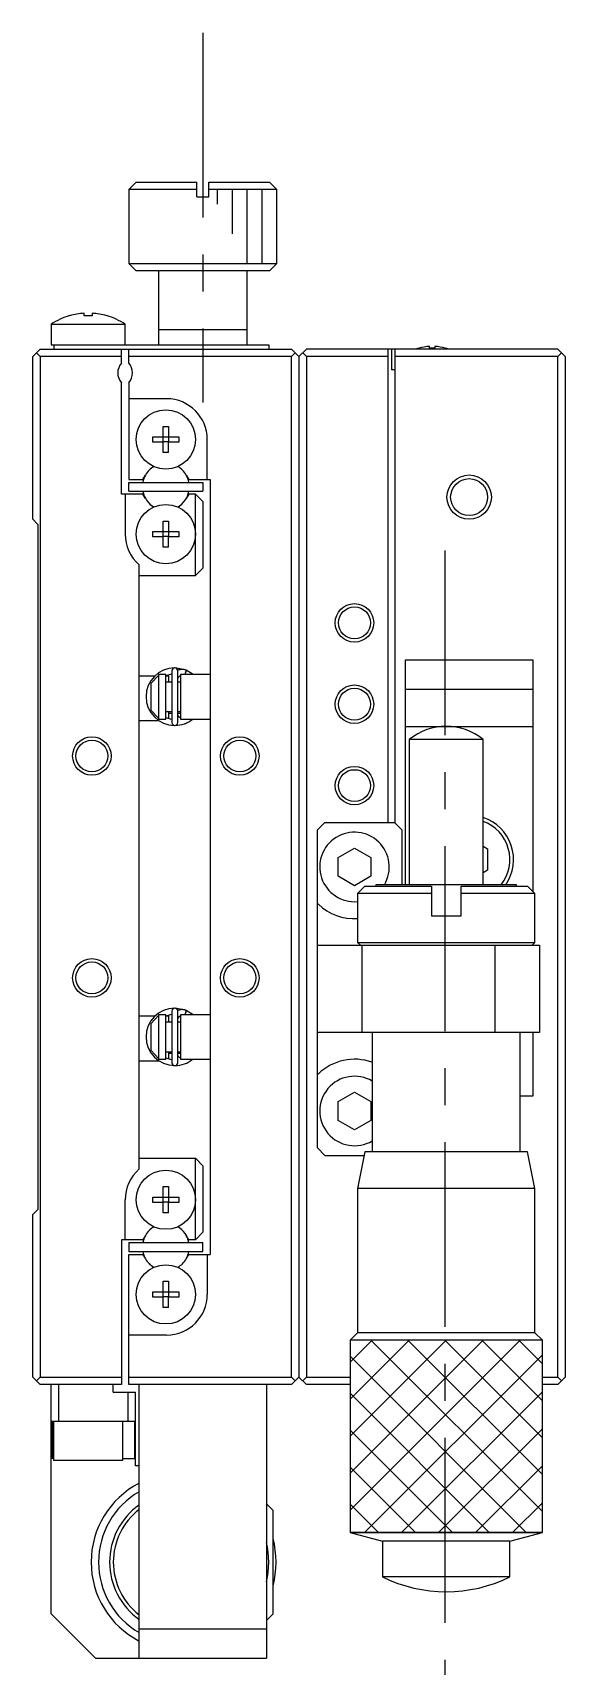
# Model space of a CAD drawing. Extents: x 36 to 382, y 2 to 241.
# Drawn here: x 35.8 to 71.8, y 82.5 to 193 of the extents above; entities that cross this region are included whole.
import ezdxf

# ---------------------------------------------------------------- set-up
doc = ezdxf.new("R2010")
doc.units = 0
doc.header["$LTSCALE"] = 10
doc.linetypes.add('CENTER', pattern=[2, 1.25, -0.25, 0.25, -0.25])
doc.layers.get('0').update_dxf_attribs({"linetype": 'CONTINUOUS'})
doc.layers.add('CENTER', color=1, linetype='CENTER')

msp = doc.modelspace()

# ---------------------------------------------------------------- linework, layer by layer
at = {"color": 7, "linetype": 'CONTINUOUS'}
for p, q in [((42.799465, 182.868461), (42.299465, 182.368461)), ((46.899465, 182.368461), (42.299465, 182.368461)), ((42.299465, 182.368461), (42.299465, 177.368461)), ((42.799465, 182.868461), (46.899465, 182.868461)), ((46.899465, 181.868461), (46.899465, 182.868461)), ((47.699465, 182.868461), (51.799465, 182.868461)), ((47.699465, 181.868461), (47.699465, 182.868461)), ((52.299465, 182.368461), (47.699465, 182.368461)), ((52.299465, 182.368461), (51.799465, 182.868461)), ((52.299465, 177.368461), (52.299465, 182.368461)), ((46.899465, 181.868461), (47.699465, 181.868461)), ((42.299465, 177.368461), (42.799465, 176.868461)), ((42.299465, 177.368461), (52.299465, 177.368461)), ((51.799465, 176.868461), (42.799465, 176.868461)), ((44.299465, 176.868461), (44.299465, 171.868461)), ((50.299465, 171.868461), (50.299465, 176.868461)), ((51.799465, 176.868461), (52.299465, 177.368461)), ((38.290876, 173.831041), (38.287532, 173.837896)), ((39.289465, 173.831041), (39.289465, 174.003413)), ((39.809465, 173.831041), (39.289465, 173.831041)), ((39.809465, 174.003413), (39.809465, 173.831041)), ((40.811398, 173.837896), (40.808055, 173.831041)), ((37.049465, 173.260118), (42.049465, 173.260118)), ((37.049465, 173.260118), (37.049465, 171.868461)), ((42.049465, 171.868461), (42.049465, 173.260118)), ((50.299465, 172.868461), (44.299465, 172.868461)), ((36.299465, 171.568461), (35.799465, 171.068461)), ((36.299465, 171.068461), (36.049465, 171.318461)), ((36.299465, 171.568461), (53.299465, 171.568461)), ((37.049465, 171.868461), (51.749465, 171.868461)), ((37.249465, 171.568461), (37.249465, 171.868461)), ((41.799465, 170.629898), (41.799465, 171.568461)), ((42.299465, 170.629898), (42.299465, 171.568461)), ((51.749465, 171.868461), (51.749465, 171.568461)), ((53.799465, 171.068461), (53.299465, 171.568461)), ((53.549465, 171.318461), (53.299465, 171.068461)), ((53.799465, 171.068461), (54.299465, 171.568461)), ((54.299465, 171.068461), (54.049465, 171.318461)), ((71.299465, 171.568461), (54.299465, 171.568461)), ((59.799465, 171.568461), (59.799465, 139.568461)), ((60.049465, 171.568461), (60.049465, 170.168461)), ((60.299465, 139.518461), (60.299465, 171.568461)), ((61.913104, 171.637982), (61.910849, 171.642605)), ((62.619465, 171.637982), (62.619465, 171.75832)), ((62.979465, 171.637982), (62.619465, 171.637982)), ((62.979465, 171.75832), (62.979465, 171.637982)), ((63.688081, 171.642605), (63.685827, 171.637982)), ((71.299465, 171.568461), (71.799465, 171.068461)), ((71.549465, 171.318461), (71.299465, 171.068461)), ((35.799465, 160.068461), (35.799465, 171.068461)), ((41.799465, 171.068461), (36.299465, 171.068461)), ((36.299465, 171.068461), (36.299465, 102.068461)), ((53.299465, 171.068461), (42.299465, 171.068461)), ((53.299465, 102.068461), (53.299465, 171.068461)), ((53.799465, 171.068461), (53.799465, 102.068461)), ((54.299465, 171.068461), (54.299465, 102.068461)), ((59.799465, 171.068461), (54.299465, 171.068461)), ((60.299465, 170.168461), (60.049465, 170.168461)), ((71.299465, 171.068461), (60.299465, 171.068461)), ((71.299465, 102.068461), (71.299465, 171.068461)), ((71.799465, 171.068461), (71.799465, 102.068461)), ((41.799465, 161.768461), (41.799465, 169.307023)), ((42.299465, 169.307023), (42.299465, 162.768461)), ((44.849465, 168.218461), (42.299465, 168.218461)), ((44.619465, 166.354822), (44.979465, 166.354822)), ((44.619465, 165.648461), (44.619465, 166.354822)), ((44.979465, 166.354822), (44.979465, 165.648461)), ((43.913104, 165.648461), (44.619465, 165.648461)), ((43.913104, 165.288461), (43.913104, 165.648461)), ((44.619465, 165.288461), (43.913104, 165.288461)), ((44.629838, 165.638088), (44.619465, 165.648461)), ((44.629838, 165.298833), (44.619465, 165.288461)), ((44.619465, 164.582099), (44.619465, 165.288461)), ((44.979465, 164.582099), (44.619465, 164.582099)), ((44.629838, 165.298833), (44.629838, 165.638088)), ((44.629838, 165.638088), (44.969093, 165.638088)), ((44.969093, 165.298833), (44.629838, 165.298833)), ((44.969093, 165.638088), (44.979465, 165.648461)), ((44.969093, 165.638088), (44.969093, 165.298833)), ((44.969093, 165.298833), (44.979465, 165.288461)), ((44.979465, 165.648461), (45.685827, 165.648461)), ((45.685827, 165.288461), (44.979465, 165.288461)), ((44.979465, 164.582099), (44.979465, 165.288461)), ((45.685827, 165.648461), (45.685827, 165.288461)), ((47.599465, 162.768461), (47.599465, 165.468461)), ((42.299465, 162.768461), (43.255053, 162.768461)), ((42.299465, 161.968461), (42.299465, 162.568461)), ((42.299465, 162.568461), (47.299465, 162.568461)), ((43.255053, 162.768461), (43.42465, 163.062211)), ((46.174281, 163.062211), (46.343877, 162.768461)), ((46.343877, 162.768461), (47.799465, 162.768461)), ((47.299465, 162.568461), (47.299465, 161.968461)), ((47.799465, 162.768461), (47.799465, 110.368461)), ((43.255053, 161.768461), (41.799465, 161.768461)), ((42.049465, 161.768461), (42.049465, 159.068461)), ((42.299465, 161.968461), (47.299465, 161.968461)), ((43.42465, 161.474711), (43.255053, 161.768461)), ((46.343877, 161.768461), (46.174281, 161.474711)), ((46.799465, 161.768461), (46.343877, 161.768461)), ((46.799465, 161.768461), (47.299465, 161.268461)), ((46.799465, 156.268461), (46.799465, 161.768461)), ((47.299465, 161.268461), (47.299465, 156.768461)), ((35.799465, 160.068461), (36.149465, 159.718461)), ((36.149465, 159.718461), (36.149465, 113.418461)), ((43.913104, 159.248461), (44.619465, 159.248461)), ((43.913104, 158.888461), (43.913104, 159.248461)), ((44.619465, 159.954822), (44.979465, 159.954822)), ((44.619465, 159.248461), (44.619465, 159.954822)), ((44.629838, 159.238088), (44.619465, 159.248461)), ((44.629838, 158.898833), (44.629838, 159.238088)), ((44.629838, 159.238088), (44.969093, 159.238088)), ((44.969093, 159.238088), (44.979465, 159.248461)), ((44.969093, 159.238088), (44.969093, 158.898833)), ((44.979465, 159.954822), (44.979465, 159.248461)), ((44.979465, 159.248461), (45.685827, 159.248461)), ((45.685827, 159.248461), (45.685827, 158.888461)), ((44.619465, 158.888461), (43.913104, 158.888461)), ((44.629838, 158.898833), (44.619465, 158.888461)), ((44.619465, 158.182099), (44.619465, 158.888461)), ((44.979465, 158.182099), (44.619465, 158.182099)), ((44.969093, 158.898833), (44.629838, 158.898833)), ((44.969093, 158.898833), (44.979465, 158.888461)), ((45.685827, 158.888461), (44.979465, 158.888461)), ((44.979465, 158.182099), (44.979465, 158.888461)), ((42.999465, 116.147523), (42.999465, 156.989398)), ((42.999465, 156.268461), (46.799465, 156.268461)), ((47.299465, 156.768461), (46.799465, 156.268461)), ((60.999465, 150.568461), (69.599465, 150.568461)), ((60.999465, 135.368461), (60.999465, 150.568461)), ((69.599465, 150.568461), (69.599465, 134.918461)), ((44.048148, 149.468461), (42.999465, 149.468461)), ((43.799465, 148.984976), (44.299465, 149.514144)), ((44.799465, 149.568461), (44.299465, 149.568461)), ((44.299465, 149.568461), (44.299465, 146.568461)), ((44.799275, 149.510781), (45.21095, 149.621996)), ((44.799465, 146.568461), (44.799465, 149.568461)), ((44.999465, 149.468461), (44.799465, 149.468461)), ((44.999465, 149.068461), (44.999465, 149.468461)), ((45.210972, 149.828369), (45.210972, 146.328369)), ((46.180658, 149.861429), (45.433119, 150.022087)), ((45.607604, 149.855664), (45.599456, 149.851739)), ((45.600972, 146.328369), (45.600972, 149.828369)), ((45.600972, 149.226689), (45.601306, 149.240923)), ((45.601306, 149.240923), (45.602367, 149.255911)), ((45.602367, 149.255911), (45.604155, 149.27083)), ((45.604155, 149.27083), (45.606663, 149.285642)), ((45.606663, 149.285642), (45.609887, 149.300313)), ((45.638977, 149.869576), (45.607604, 149.855664)), ((45.609887, 149.300313), (45.61382, 149.314809)), ((45.61382, 149.314809), (45.618452, 149.329096)), ((45.618452, 149.329096), (45.623774, 149.343139)), ((45.623774, 149.343139), (45.629774, 149.356905)), ((45.629774, 149.356905), (45.636439, 149.370361)), ((45.636439, 149.370361), (45.643753, 149.383475)), ((45.670992, 149.881901), (45.638977, 149.869576)), ((45.643753, 149.383475), (45.651702, 149.396216)), ((45.651702, 149.396216), (45.660266, 149.40855)), ((45.660266, 149.40855), (45.669428, 149.42045)), ((45.669428, 149.42045), (45.679166, 149.431884)), ((45.703572, 149.89261), (45.670992, 149.881901)), ((45.679166, 149.431884), (45.689459, 149.442823)), ((45.689459, 149.442823), (45.700283, 149.453241)), ((45.700283, 149.453241), (45.711613, 149.46311)), ((45.736637, 149.901678), (45.703572, 149.89261)), ((45.711613, 149.46311), (45.723422, 149.472404)), ((45.723422, 149.472404), (45.735684, 149.481099)), ((45.735684, 149.481099), (45.748369, 149.489171)), ((45.770105, 149.909082), (45.736637, 149.901678)), ((45.748369, 149.489171), (45.761446, 149.496598)), ((45.761446, 149.496598), (45.774883, 149.503361)), ((45.803895, 149.914804), (45.770105, 149.909082)), ((45.774883, 149.503361), (45.788649, 149.509439)), ((45.788649, 149.509439), (45.799443, 149.513639)), ((45.799465, 149.568461), (45.799465, 146.568461)), ((47.799465, 149.568461), (45.799465, 149.568461)), ((45.837924, 149.918831), (45.803895, 149.914804)), ((45.872109, 149.921153), (45.837924, 149.918831)), ((45.906366, 149.921765), (45.872109, 149.921153)), ((45.940612, 149.920663), (45.906366, 149.921765)), ((45.974763, 149.917852), (45.940612, 149.920663)), ((46.008735, 149.913338), (45.974763, 149.917852)), ((46.042446, 149.90713), (46.008735, 149.913338)), ((46.075812, 149.899244), (46.042446, 149.90713)), ((46.071376, 149.579859), (46.065197, 149.568461)), ((46.07771, 149.591973), (46.071376, 149.579859)), ((46.180045, 149.861707), (46.075766, 149.568451)), ((46.108752, 149.889699), (46.075812, 149.899244)), ((46.084157, 149.604724), (46.07771, 149.591973)), ((46.090675, 149.618025), (46.084157, 149.604724)), ((46.097219, 149.631789), (46.090675, 149.618025)), ((46.103746, 149.645922), (46.097219, 149.631789)), ((46.110212, 149.660331), (46.103746, 149.645922)), ((46.141182, 149.878518), (46.108752, 149.889699)), ((46.116574, 149.674919), (46.110212, 149.660331)), ((46.12279, 149.689588), (46.116574, 149.674919)), ((46.128818, 149.704242), (46.12279, 149.689588)), ((46.134617, 149.718781), (46.128818, 149.704242)), ((46.14015, 149.73311), (46.134617, 149.718781)), ((46.145379, 149.747131), (46.14015, 149.73311)), ((46.171359, 149.866443), (46.141182, 149.878518)), ((46.150269, 149.760752), (46.145379, 149.747131)), ((46.154787, 149.773881), (46.150269, 149.760752)), ((46.158903, 149.78643), (46.154787, 149.773881)), ((46.162591, 149.798317), (46.158903, 149.78643)), ((46.165824, 149.809461), (46.162591, 149.798317)), ((46.168582, 149.819788), (46.165824, 149.809461)), ((46.170846, 149.829229), (46.168582, 149.819788)), ((46.170093, 149.86671), (46.172032, 149.866053)), ((46.172601, 149.837721), (46.170846, 149.829229)), ((46.653902, 149.568684), (46.17094, 149.865632)), ((46.172032, 149.866053), (46.173454, 149.864201)), ((46.173836, 149.845207), (46.172601, 149.837721)), ((46.173454, 149.864201), (46.17435, 149.861166)), ((46.174541, 149.851638), (46.173836, 149.845207)), ((46.17435, 149.861166), (46.174713, 149.856969)), ((46.174713, 149.856969), (46.174541, 149.851638)), ((46.200235, 149.852803), (46.180658, 149.861429)), ((43.799465, 147.151945), (43.799465, 148.984976)), ((45.210972, 149.068461), (44.799465, 149.068461)), ((45.799465, 149.068461), (45.600972, 149.068461)), ((69.599465, 148.568461), (60.999465, 148.568461)), ((44.299465, 146.622777), (43.799465, 147.151945)), ((44.799465, 147.068461), (45.210972, 147.068461)), ((44.999465, 146.576584), (44.999465, 147.068461)), ((44.999465, 146.968461), (45.210972, 146.968461)), ((45.600972, 147.068461), (45.799465, 147.068461)), ((45.600972, 146.968461), (45.799465, 146.968461)), ((45.601055, 146.923013), (45.600972, 146.930049)), ((45.601768, 146.908), (45.601055, 146.923013)), ((45.603209, 146.893037), (45.601768, 146.908)), ((45.605375, 146.87816), (45.603209, 146.893037)), ((42.999465, 146.468461), (44.317393, 146.468461)), ((44.299465, 146.568461), (44.799465, 146.568461)), ((45.210917, 146.535057), (44.799316, 146.645603)), ((45.608261, 146.863403), (45.605375, 146.87816)), ((45.611861, 146.848802), (45.608261, 146.863403)), ((45.616168, 146.834391), (45.611861, 146.848802)), ((45.621174, 146.820204), (45.616168, 146.834391)), ((45.626866, 146.806276), (45.621174, 146.820204)), ((45.633234, 146.792641), (45.626866, 146.806276)), ((45.640263, 146.779332), (45.633234, 146.792641)), ((45.647939, 146.766381), (45.640263, 146.779332)), ((45.656243, 146.753821), (45.647939, 146.766381)), ((45.665158, 146.741683), (45.656243, 146.753821)), ((45.674664, 146.729999), (45.665158, 146.741683)), ((45.684739, 146.718797), (45.674664, 146.729999)), ((45.69536, 146.708107), (45.684739, 146.718797)), ((45.706502, 146.697958), (45.69536, 146.708107)), ((45.718138, 146.688375), (45.706502, 146.697958)), ((45.730242, 146.679385), (45.718138, 146.688375)), ((45.742784, 146.671011), (45.730242, 146.679385)), ((45.755733, 146.663278), (45.742784, 146.671011)), ((45.769056, 146.656206), (45.755733, 146.663278)), ((45.782722, 146.649815), (45.769056, 146.656206)), ((45.796695, 146.644123), (45.782722, 146.649815)), ((45.799446, 146.643098), (45.796695, 146.644123)), ((45.799465, 146.568461), (47.799465, 146.568461)), ((46.113172, 146.268273), (46.130067, 146.274183)), ((46.130369, 146.273489), (46.18905, 146.298969)), ((46.167628, 146.290558), (46.170093, 146.290028)), ((46.170093, 146.290028), (46.169788, 146.290756)), ((46.171359, 146.290296), (46.170093, 146.290028)), ((60.999465, 146.068461), (69.599465, 146.068461)), ((66.249461, 145.190952), (61.249469, 145.190952)), ((61.249469, 145.190952), (61.249469, 135.368461)), ((66.249461, 135.368461), (66.249461, 145.190952)), ((55.549465, 139.568461), (55.049465, 139.068461)), ((55.549465, 139.568461), (60.249465, 139.568461)), ((60.749465, 139.068461), (60.249465, 139.568461)), ((55.049465, 117.568461), (55.049465, 139.068461)), ((60.749465, 139.068461), (60.749465, 135.368461)), ((56.449465, 137.203546), (57.549465, 137.838631)), ((56.449465, 135.933375), (56.449465, 137.203546)), ((57.549465, 137.838631), (58.649465, 137.203546)), ((58.649465, 137.203546), (58.649465, 135.933375)), ((66.249461, 137.963356), (66.549465, 137.790148)), ((66.549465, 137.790148), (66.549465, 136.346773)), ((57.549465, 135.29829), (56.449465, 135.933375)), ((58.649465, 135.933375), (57.549465, 135.29829)), ((66.549465, 136.346773), (66.249461, 136.173565)), ((58.249465, 135.268461), (57.749465, 134.768461)), ((62.749465, 134.768461), (57.749465, 134.768461)), ((57.749465, 134.768461), (57.749465, 131.468461)), ((58.249465, 135.268461), (62.749465, 135.268461)), ((68.499465, 135.368461), (58.999465, 135.368461)), ((58.999465, 135.368461), (58.999465, 135.268461)), ((62.749465, 135.268461), (62.749465, 133.268461)), ((64.749465, 135.268461), (69.249465, 135.268461)), ((64.749465, 133.268461), (64.749465, 135.268461)), ((69.749465, 134.768461), (64.749465, 134.768461)), ((68.499465, 135.268461), (68.499465, 135.368461)), ((69.749465, 134.768461), (69.249465, 135.268461)), ((69.749465, 131.468461), (69.749465, 134.768461)), ((55.118644, 134.050305), (55.049465, 134.020933)), ((62.749465, 133.268461), (64.749465, 133.268461)), ((57.749465, 131.468461), (57.949465, 131.268461)), ((57.749465, 131.468461), (69.749465, 131.468461)), ((69.549465, 131.268461), (69.749465, 131.468461)), ((55.049465, 131.268461), (70.049465, 131.268461)), ((58.049465, 131.268461), (58.049465, 125.368461)), ((67.049465, 125.368461), (67.049465, 131.268461)), ((69.599465, 131.318461), (69.599465, 131.268461)), ((70.049465, 131.268461), (70.049465, 125.368461)), ((46.200235, 126.852803), (45.433119, 127.022087)), ((44.048148, 126.468461), (42.999465, 126.468461)), ((43.799465, 125.984976), (44.299465, 126.514144)), ((43.799465, 124.151945), (43.799465, 125.984976)), ((44.799465, 126.568461), (44.299465, 126.568461)), ((44.299465, 126.568461), (44.299465, 123.568461)), ((44.799275, 126.510781), (45.21095, 126.621996)), ((44.799465, 123.568461), (44.799465, 126.568461)), ((44.999465, 126.468461), (44.799465, 126.468461)), ((45.210972, 126.068461), (44.799465, 126.068461)), ((44.999465, 126.068461), (44.999465, 126.468461)), ((45.210972, 126.828369), (45.210972, 123.328369)), ((45.607604, 126.855664), (45.599456, 126.851739)), ((45.600972, 123.328369), (45.600972, 126.828369)), ((45.600972, 126.226689), (45.601306, 126.240923)), ((45.799465, 126.068461), (45.600972, 126.068461)), ((45.601306, 126.240923), (45.602367, 126.255911)), ((45.602367, 126.255911), (45.604155, 126.27083)), ((45.604155, 126.27083), (45.606663, 126.285642)), ((45.606663, 126.285642), (45.609887, 126.300313)), ((45.638977, 126.869576), (45.607604, 126.855664)), ((45.609887, 126.300313), (45.61382, 126.314809)), ((45.61382, 126.314809), (45.618452, 126.329096)), ((45.618452, 126.329096), (45.623774, 126.343139)), ((45.623774, 126.343139), (45.629774, 126.356905)), ((45.629774, 126.356905), (45.636439, 126.370361)), ((45.636439, 126.370361), (45.643753, 126.383475)), ((45.670992, 126.881901), (45.638977, 126.869576)), ((45.643753, 126.383475), (45.651702, 126.396216)), ((45.651702, 126.396216), (45.660266, 126.40855)), ((45.660266, 126.40855), (45.669428, 126.42045)), ((45.669428, 126.42045), (45.679166, 126.431884)), ((45.703572, 126.89261), (45.670992, 126.881901)), ((45.679166, 126.431884), (45.689459, 126.442823)), ((45.689459, 126.442823), (45.700283, 126.453241)), ((45.700283, 126.453241), (45.711613, 126.46311)), ((45.736637, 126.901678), (45.703572, 126.89261)), ((45.711613, 126.46311), (45.723422, 126.472404)), ((45.723422, 126.472404), (45.735684, 126.481099)), ((45.735684, 126.481099), (45.748369, 126.489171)), ((45.770105, 126.909082), (45.736637, 126.901678)), ((45.748369, 126.489171), (45.761446, 126.496598)), ((45.761446, 126.496598), (45.774883, 126.503361)), ((45.803895, 126.914804), (45.770105, 126.909082)), ((45.774883, 126.503361), (45.788649, 126.509439)), ((45.788649, 126.509439), (45.799443, 126.513639)), ((45.799465, 126.568461), (45.799465, 123.568461)), ((47.799465, 126.568461), (45.799465, 126.568461)), ((45.837924, 126.918831), (45.803895, 126.914804)), ((45.872109, 126.921153), (45.837924, 126.918831)), ((45.906366, 126.921765), (45.872109, 126.921153)), ((45.940612, 126.920663), (45.906366, 126.921765)), ((45.974763, 126.917852), (45.940612, 126.920663)), ((46.008735, 126.913338), (45.974763, 126.917852)), ((46.042446, 126.90713), (46.008735, 126.913338)), ((46.075812, 126.899244), (46.042446, 126.90713)), ((46.071376, 126.579859), (46.065197, 126.568461)), ((46.07771, 126.591973), (46.071376, 126.579859)), ((46.180045, 126.861707), (46.075766, 126.568451)), ((46.108752, 126.889699), (46.075812, 126.899244)), ((46.084157, 126.604724), (46.07771, 126.591973)), ((46.090675, 126.618025), (46.084157, 126.604724)), ((46.097219, 126.631789), (46.090675, 126.618025)), ((46.103746, 126.645922), (46.097219, 126.631789)), ((46.110212, 126.660331), (46.103746, 126.645922)), ((46.141182, 126.878518), (46.108752, 126.889699)), ((46.116574, 126.674919), (46.110212, 126.660331)), ((46.12279, 126.689588), (46.116574, 126.674919)), ((46.128818, 126.704242), (46.12279, 126.689588)), ((46.134617, 126.718781), (46.128818, 126.704242)), ((46.14015, 126.73311), (46.134617, 126.718781)), ((46.145379, 126.747131), (46.14015, 126.73311)), ((46.171359, 126.866443), (46.141182, 126.878518)), ((46.150269, 126.760752), (46.145379, 126.747131)), ((46.154787, 126.773881), (46.150269, 126.760752)), ((46.158903, 126.78643), (46.154787, 126.773881)), ((46.162591, 126.798317), (46.158903, 126.78643)), ((46.165824, 126.809461), (46.162591, 126.798317)), ((46.168582, 126.819788), (46.165824, 126.809461)), ((46.170846, 126.829229), (46.168582, 126.819788)), ((46.170093, 126.86671), (46.172032, 126.866053)), ((46.172601, 126.837721), (46.170846, 126.829229)), ((46.653902, 126.568684), (46.17094, 126.865632)), ((46.172032, 126.866053), (46.173454, 126.864201)), ((46.173836, 126.845207), (46.172601, 126.837721)), ((46.173454, 126.864201), (46.17435, 126.861166)), ((46.174541, 126.851638), (46.173836, 126.845207)), ((46.17435, 126.861166), (46.174713, 126.856969)), ((46.174713, 126.856969), (46.174541, 126.851638)), ((70.049465, 125.368461), (55.049465, 125.368461)), ((58.749465, 125.368461), (58.749465, 117.318461)), ((68.749465, 117.318461), (68.749465, 125.368461)), ((69.599465, 125.368461), (69.599465, 121.068461)), ((44.299465, 123.622777), (43.799465, 124.151945)), ((44.799465, 124.068461), (45.210972, 124.068461)), ((44.999465, 123.576584), (44.999465, 124.068461)), ((44.999465, 123.968461), (45.210972, 123.968461)), ((45.600972, 124.068461), (45.799465, 124.068461)), ((45.600972, 123.968461), (45.799465, 123.968461)), ((45.601055, 123.923013), (45.600972, 123.930049)), ((45.601768, 123.908), (45.601055, 123.923013)), ((45.603209, 123.893037), (45.601768, 123.908)), ((45.605375, 123.87816), (45.603209, 123.893037)), ((45.608261, 123.863403), (45.605375, 123.87816)), ((45.611861, 123.848802), (45.608261, 123.863403)), ((45.616168, 123.834391), (45.611861, 123.848802)), ((45.621174, 123.820204), (45.616168, 123.834391)), ((45.626866, 123.806276), (45.621174, 123.820204)), ((45.633234, 123.792641), (45.626866, 123.806276)), ((45.640263, 123.779332), (45.633234, 123.792641)), ((45.647939, 123.766381), (45.640263, 123.779332)), ((45.656243, 123.753821), (45.647939, 123.766381)), ((45.665158, 123.741683), (45.656243, 123.753821)), ((45.674664, 123.729999), (45.665158, 123.741683)), ((45.684739, 123.718797), (45.674664, 123.729999)), ((45.69536, 123.708107), (45.684739, 123.718797)), ((45.706502, 123.697958), (45.69536, 123.708107)), ((45.718138, 123.688375), (45.706502, 123.697958)), ((42.999465, 123.468461), (44.317393, 123.468461)), ((44.299465, 123.568461), (44.799465, 123.568461)), ((45.210917, 123.535057), (44.799316, 123.645603)), ((45.730242, 123.679385), (45.718138, 123.688375)), ((45.742784, 123.671011), (45.730242, 123.679385)), ((45.755733, 123.663278), (45.742784, 123.671011)), ((45.769056, 123.656206), (45.755733, 123.663278)), ((45.782722, 123.649815), (45.769056, 123.656206)), ((45.796695, 123.644123), (45.782722, 123.649815)), ((45.799446, 123.643098), (45.796695, 123.644123)), ((45.799465, 123.568461), (47.799465, 123.568461)), ((46.113172, 123.268273), (46.130067, 123.274183)), ((46.130369, 123.273489), (46.18905, 123.298969)), ((46.167628, 123.290558), (46.170093, 123.290028)), ((46.170093, 123.290028), (46.169788, 123.290756)), ((46.171359, 123.290296), (46.170093, 123.290028)), ((46.178768, 123.295236), (46.180228, 123.295111)), ((55.049465, 122.615988), (55.118644, 122.586616)), ((56.449465, 120.703546), (57.549465, 121.338631)), ((56.449465, 119.433375), (56.449465, 120.703546)), ((57.549465, 121.338631), (58.649465, 120.703546)), ((58.649465, 120.703546), (58.649465, 119.433375)), ((69.599465, 121.068461), (68.749465, 121.068461)), ((57.549465, 118.79829), (56.449465, 119.433375)), ((58.649465, 119.433375), (57.549465, 118.79829)), ((55.049465, 117.568461), (55.549465, 117.068461)), ((58.249468, 117.318461), (57.749469, 114.818462)), ((69.249462, 117.318461), (58.249468, 117.318461)), ((69.749461, 114.818462), (69.249462, 117.318461)), ((42.999465, 116.868461), (46.799465, 116.868461)), ((46.799465, 116.868461), (47.299465, 116.368461)), ((46.799465, 111.368461), (46.799465, 116.868461)), ((47.299465, 116.368461), (47.299465, 111.868461)), ((55.549465, 117.068461), (58.199468, 117.068461)), ((44.619465, 114.954822), (44.979465, 114.954822)), ((44.619465, 114.248461), (44.619465, 114.954822)), ((44.979465, 114.954822), (44.979465, 114.248461)), ((42.049465, 111.368461), (42.049465, 114.068461)), ((43.913104, 114.248461), (44.619465, 114.248461)), ((43.913104, 113.888461), (43.913104, 114.248461)), ((44.619465, 113.888461), (43.913104, 113.888461)), ((44.629838, 114.238088), (44.619465, 114.248461)), ((44.629838, 113.898833), (44.619465, 113.888461)), ((44.619465, 113.182099), (44.619465, 113.888461)), ((44.629838, 113.898833), (44.629838, 114.238088)), ((44.629838, 114.238088), (44.969093, 114.238088)), ((44.969093, 113.898833), (44.629838, 113.898833)), ((44.969093, 114.238088), (44.979465, 114.248461)), ((44.969093, 114.238088), (44.969093, 113.898833)), ((44.969093, 113.898833), (44.979465, 113.888461)), ((44.979465, 114.248461), (45.685827, 114.248461)), ((45.685827, 113.888461), (44.979465, 113.888461)), ((44.979465, 113.182099), (44.979465, 113.888461)), ((45.685827, 114.248461), (45.685827, 113.888461)), ((69.749461, 114.818462), (57.749469, 114.818462)), ((57.749469, 114.818462), (57.749469, 105.068457)), ((69.749461, 105.068457), (69.749461, 114.818462)), ((36.149465, 113.418461), (35.799465, 113.068461)), ((35.799465, 102.068461), (35.799465, 113.068461)), ((44.979465, 113.182099), (44.619465, 113.182099)), ((43.42465, 111.662211), (43.255053, 111.368461)), ((46.343877, 111.368461), (46.174281, 111.662211)), ((47.299465, 111.868461), (46.799465, 111.368461)), ((43.255053, 111.368461), (41.799465, 111.368461)), ((41.799465, 111.368461), (41.799465, 101.568461)), ((42.299465, 111.168461), (47.299465, 111.168461)), ((42.299465, 111.168461), (42.299465, 110.568461)), ((42.299465, 110.568461), (47.299465, 110.568461)), ((46.799465, 111.368461), (46.343877, 111.368461)), ((47.299465, 110.568461), (47.299465, 111.168461)), ((42.299465, 110.368461), (43.255053, 110.368461)), ((42.299465, 101.568461), (42.299465, 110.368461)), ((43.255053, 110.368461), (43.42465, 110.074711)), ((46.174281, 110.074711), (46.343877, 110.368461)), ((46.343877, 110.368461), (47.799465, 110.368461)), ((47.599465, 110.368461), (47.599465, 107.668461)), ((44.619465, 108.554822), (44.979465, 108.554822)), ((44.619465, 107.848461), (44.619465, 108.554822)), ((44.979465, 108.554822), (44.979465, 107.848461)), ((43.913104, 107.848461), (44.619465, 107.848461)), ((43.913104, 107.488461), (43.913104, 107.848461)), ((44.619465, 107.488461), (43.913104, 107.488461)), ((44.629838, 107.838088), (44.619465, 107.848461)), ((44.629838, 107.498833), (44.619465, 107.488461)), ((44.619465, 106.782099), (44.619465, 107.488461)), ((44.629838, 107.498833), (44.629838, 107.838088)), ((44.629838, 107.838088), (44.969093, 107.838088)), ((44.969093, 107.498833), (44.629838, 107.498833)), ((44.969093, 107.838088), (44.979465, 107.848461)), ((44.969093, 107.838088), (44.969093, 107.498833)), ((44.969093, 107.498833), (44.979465, 107.488461)), ((44.979465, 107.848461), (45.685827, 107.848461)), ((45.685827, 107.488461), (44.979465, 107.488461)), ((44.979465, 106.782099), (44.979465, 107.488461)), ((45.685827, 107.848461), (45.685827, 107.488461)), ((44.979465, 106.782099), (44.619465, 106.782099)), ((57.749469, 105.068457), (57.249466, 104.568455)), ((69.749461, 105.068457), (57.749469, 105.068457)), ((70.249464, 104.568455), (69.749461, 105.068457)), ((44.849465, 104.918461), (42.299465, 104.918461)), ((70.249464, 104.568455), (57.249466, 104.568455)), ((57.249466, 104.568455), (57.249466, 91.568454)), ((70.249464, 104.568455), (57.249466, 104.568455)), ((57.249466, 104.568455), (57.249466, 91.568454)), ((70.249464, 91.568454), (70.249464, 104.568455)), ((70.249464, 91.568454), (70.249464, 104.568455)), ((35.799465, 102.068461), (36.299465, 101.568461)), ((36.049465, 101.818461), (36.299465, 102.068461)), ((36.299465, 102.068461), (41.799465, 102.068461)), ((42.299465, 102.068461), (53.299465, 102.068461)), ((53.299465, 102.068461), (53.549465, 101.818461)), ((53.799465, 102.068461), (53.299465, 101.568461)), ((54.299465, 101.568461), (53.799465, 102.068461)), ((54.049465, 101.818461), (54.299465, 102.068461)), ((54.299465, 102.068461), (57.249466, 102.068461)), ((70.249464, 102.068461), (71.299465, 102.068461)), ((71.299465, 102.068461), (71.549465, 101.818461)), ((71.299465, 101.568461), (71.799465, 102.068461)), ((41.799465, 101.568461), (36.299465, 101.568461)), ((37.049465, 86.068461), (37.049465, 101.568461)), ((37.549465, 101.568461), (37.549465, 99.068461)), ((41.249465, 101.068461), (41.249465, 101.568461)), ((41.249465, 101.068461), (42.749465, 101.068461)), ((42.249465, 99.068461), (42.249465, 101.068461)), ((53.299465, 101.568461), (42.299465, 101.568461)), ((42.749465, 96.068461), (42.749465, 101.068461)), ((42.999465, 83.068461), (42.999465, 101.568461)), ((51.599465, 101.568461), (51.599465, 83.068461)), ((57.249466, 101.568461), (54.299465, 101.568461)), ((71.299465, 101.568461), (70.249464, 101.568461)), ((42.749465, 99.068461), (37.049465, 99.068461)), ((37.118644, 99.068461), (37.118644, 96.568461)), ((37.199465, 99.068461), (37.199465, 96.468461)), ((41.899465, 96.468461), (41.899465, 99.068461)), ((42.709202, 96.568461), (42.709202, 99.068461)), ((37.199465, 96.568461), (37.049465, 96.568461)), ((37.199465, 96.468461), (41.899465, 96.468461)), ((41.899465, 96.568461), (42.749465, 96.568461)), ((42.999465, 96.068461), (42.749465, 96.068461)), ((52.049465, 93.068461), (51.599465, 93.518461)), ((52.049465, 86.068461), (52.049465, 93.068461)), ((70.249464, 91.568454), (57.249466, 91.568454)), ((57.249466, 91.568454), (59.449465, 90.978966)), ((57.249466, 91.568454), (70.249464, 91.568454)), ((68.049465, 90.978966), (59.449465, 90.978966)), ((59.449465, 90.978966), (59.449465, 88.568455)), ((68.049465, 90.978966), (70.249464, 91.568454)), ((68.049465, 88.568455), (68.049465, 90.978966)), ((68.049465, 88.568455), (59.449465, 88.568455)), ((37.049465, 86.068461), (40.049465, 83.068461)), ((42.999465, 85.068461), (51.599465, 85.068461)), ((51.599465, 85.618461), (52.049465, 86.068461)), ((40.049465, 83.068461), (51.599465, 83.068461))]:
    msp.add_line(p, q, dxfattribs=at)
at = {"color": 3, "linetype": 'CONTINUOUS'}
for p, q in [((48.299465, 181.368461), (48.299465, 182.368461)), ((49.299465, 179.368461), (49.299465, 182.368461)), ((50.299465, 177.368461), (50.299465, 182.368461)), ((51.299465, 177.368461), (51.299465, 182.368461)), ((57.249466, 103.080471), (58.73745, 104.568455)), ((57.249466, 100.580471), (61.23745, 104.568455)), ((57.249466, 98.080471), (63.73745, 104.568455)), ((57.249466, 95.580471), (66.23745, 104.568455)), ((57.249466, 93.080471), (68.73745, 104.568455)), ((58.663619, 104.568455), (70.249464, 92.98261)), ((61.163619, 104.568455), (70.249464, 95.48261)), ((63.663619, 104.568455), (70.249464, 97.98261)), ((66.163619, 104.568455), (70.249464, 100.48261)), ((68.663619, 104.568455), (70.249464, 102.98261)), ((57.249466, 103.482608), (69.16362, 91.568454)), ((58.237449, 91.568454), (70.249464, 103.580469)), ((57.249466, 100.982608), (66.66362, 91.568454)), ((60.737449, 91.568454), (70.249464, 101.080469)), ((57.249466, 98.482608), (64.16362, 91.568454)), ((63.237449, 91.568454), (70.249464, 98.580469)), ((57.249466, 95.982608), (61.66362, 91.568454)), ((65.737449, 91.568454), (70.249464, 96.080469)), ((57.249466, 93.482608), (59.16362, 91.568454)), ((68.237449, 91.568454), (70.249464, 93.580469))]:
    msp.add_line(p, q, dxfattribs=at)
at = {"color": 7, "linetype": 'CONTINUOUS'}
for centre, radius in [((44.799465, 165.468461), 2), ((65.299465, 161.568461), 1.25), ((44.799465, 159.068461), 2), ((57.549465, 153.068461), 1.075), ((57.549465, 147.568461), 1.075), ((39.799465, 144.068461), 1.075), ((49.799465, 144.068461), 1.075), ((57.549465, 142.068461), 1.075), ((39.799465, 129.068461), 1.075), ((49.799465, 129.068461), 1.075), ((44.799465, 114.068461), 2), ((44.799465, 107.668461), 2)]:
    msp.add_circle(centre, radius, dxfattribs=at)
at = {"color": 3, "linetype": 'CONTINUOUS'}
for centre, radius in [((65.299465, 161.568461), 1.5), ((57.549465, 153.068461), 1.3), ((57.549465, 147.568461), 1.3), ((39.799465, 144.068461), 1.3), ((49.799465, 144.068461), 1.3), ((57.549465, 142.068461), 1.3), ((39.799465, 129.068461), 1.3), ((49.799465, 129.068461), 1.3)]:
    msp.add_circle(centre, radius, dxfattribs=at)
at = {"color": 7, "linetype": 'CONTINUOUS'}
for centre, radius, start, end in [((39.549465, 169.518461), 4.5, 106.285843, 123.748989), ((39.549465, 169.518461), 4.492483, 93.317816, 106.26943), ((39.549465, 169.518461), 4.492483, 73.73057, 86.682184), ((39.549465, 169.518461), 4.5, 56.251011, 73.714157), ((62.799465, 168.568461), 3.2, 106.122533, 110.364135), ((62.799465, 168.568461), 3.194933, 93.229709, 106.106712), ((62.799465, 168.568461), 3.194933, 73.893288, 86.770291), ((62.799465, 168.568461), 3.2, 69.635865, 73.877467), ((42.549465, 169.968461), 1, 138.590378, 221.409622), ((41.549465, 169.968461), 1, 318.590378, 41.409622), ((44.849465, 165.468461), 2.75, 0, 90), ((44.914465, 162.153651), 1.75, 121.886504, 135.004406), ((44.799465, 162.26846), 1.5875, 120.433182, 134.999974), ((44.799465, 162.26846), 1.5875, 45.000026, 59.566818), ((44.684465, 162.153651), 1.75, 44.995594, 58.113496), ((44.799465, 162.26846), 1.5875, 149.999969, 169.10691), ((44.799465, 162.268461), 1.5875, 135, 150), ((44.799465, 162.268461), 1.5875, 30, 45), ((44.799465, 162.26846), 1.5875, 10.89309, 30.000031), ((44.799465, 162.26846), 1.5875, 190.893016, 239.566737), ((44.799465, 162.26846), 1.5875, 300.433263, 349.106984), ((44.914465, 162.38327), 1.75, 224.995594, 238.113496), ((44.684465, 162.38327), 1.75, 301.886504, 315.004406), ((44.799465, 159.068461), 2.75, 180, 229.114807), ((45.405924, 148.078413), 1.943923, 90.656704, 269.267799), ((45.405972, 149.828369), 0.195, 0, 180), ((45.405972, 146.328369), 0.195, 180, 0), ((45.404213, 148.083695), 1.949289, 270.760743, 308.971778), ((63.749465, 142.068456), 3.999997, 51.317811, 128.682189), ((65.299465, 137.068461), 3, 325.481892, 71.538622), ((65.299465, 137.068461), 2.75, 321.816518, 69.790543), ((57.549465, 136.568461), 2.35, 329.293644, 274.882142), ((57.549465, 136.568461), 3.5, 226.010986, 273.275829), ((45.405924, 125.078413), 1.943923, 90.656704, 269.267799), ((45.405972, 126.828369), 0.195, 0, 180), ((45.405972, 123.328369), 0.195, 180, 0), ((45.404213, 125.083695), 1.949289, 270.760743, 308.971778), ((57.549465, 120.068461), 3.5, 70.314945, 133.989014), ((57.549465, 120.068461), 2.35, 59.293644, 300.706356), ((44.799465, 114.068461), 2.75, 130.885193, 180), ((44.799465, 110.868462), 1.5875, 120.433263, 169.106984), ((44.914465, 110.753651), 1.75, 121.886504, 135.004406), ((44.799465, 110.868462), 1.5875, 10.893016, 59.566737), ((44.684465, 110.753651), 1.75, 44.995594, 58.113496), ((44.799465, 110.868462), 1.5875, 190.89309, 210), ((44.799465, 110.868462), 1.5875, 329.999969, 349.10691), ((44.799465, 110.868461), 1.5875, 210, 224.905108), ((44.914465, 110.98327), 1.75, 224.909513, 238.113496), ((44.799465, 110.868462), 1.5875, 224.952304, 239.566818), ((44.799465, 110.868462), 1.5875, 300.433182, 314.999974), ((44.684465, 110.98327), 1.75, 301.886504, 315.004406), ((44.799465, 110.868461), 1.5875, 315, 330), ((44.849465, 107.668461), 2.75, 270, 0), ((45.749465, 89.568461), 6, 117.279613, 242.720387), ((45.749465, 89.568461), 5.5, 120, 240), ((45.749465, 89.568461), 4.75, 125.37654, 234.62346), ((45.749465, 89.568461), 6, 347.161432, 12.838568), ((45.749465, 89.568461), 6.499999, 345.750002, 14.249998), ((63.749465, 97.313455), 9.745001, 243.816209, 296.183791)]:
    msp.add_arc(centre, radius, start, end, dxfattribs=at)
at = {"color": 3, "linetype": 'CONTINUOUS'}
msp.add_arc((45.749465, 89.568461), 4.5, 127.669887, 232.330113, dxfattribs=at)
at = {"layer": 'CENTER', "color": 1, "linetype": 'CENTER'}
for p, q in [((47.299465, 192.968461), (47.299465, 167.968461)), ((63.649465, 157.968461), (63.649465, 77.968461))]:
    msp.add_line(p, q, dxfattribs=at)

doc.saveas('drawing.dxf')
